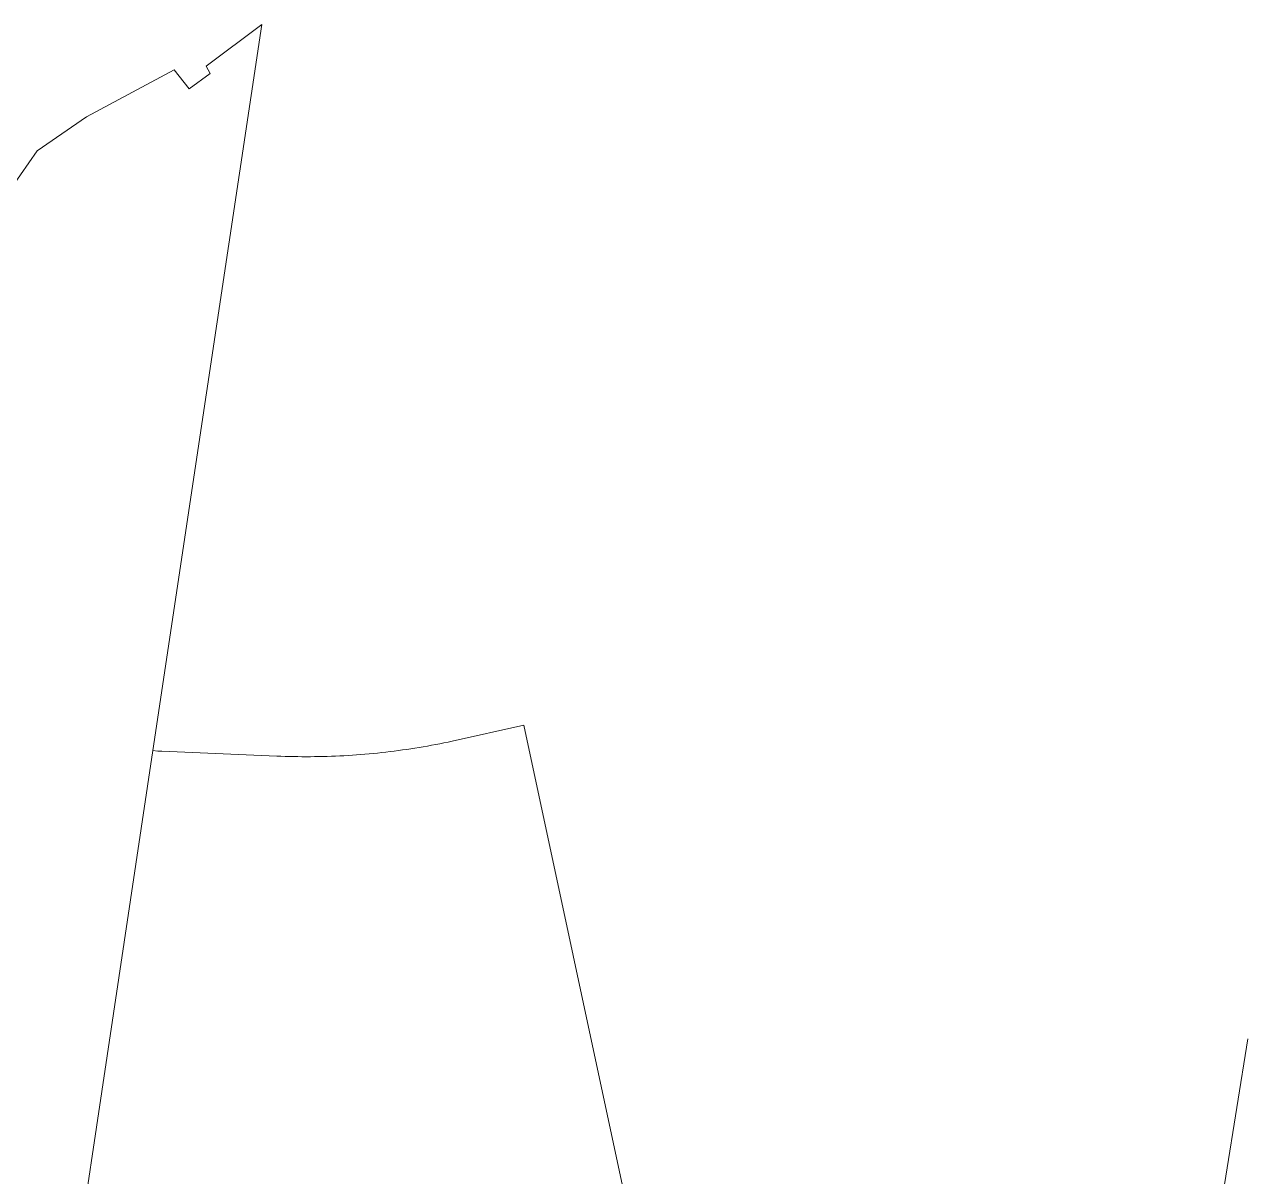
# Model space of a CAD drawing. Header units: metres. Extents: x 302924 to 306036, y 6267404 to 6269261.
# Drawn here: x 303518.9 to 303885, y 6268914.9 to 6269260.8 of the extents above; entities that cross this region are included whole.
import ezdxf

# ---------------------------------------------------------------- set-up
doc = ezdxf.new("R2010")
doc.units = ezdxf.units.M
doc.layers.add('Cadastre Land Parcels_SP_EXT', color=118, linetype='Continuous', lineweight=15)

msp = doc.modelspace()

# ---------------------------------------------------------------- linework, layer by layer
at = {"layer": 'Cadastre Land Parcels_SP_EXT', "linetype": 'Continuous'}
for points in [[(303517.6757, 6268777.4185), (303520.0473, 6268793.2416), (303557.4566, 6269042.7918), (303573.5694, 6269150.2658), (303590.1474, 6269260.8472), (303590.1474, 6269260.8472), (303573.4233, 6269248.264), (303574.6129, 6269246.0765), (303568.329, 6269241.5128), (303563.8717, 6269247.2234), (303537.4827, 6269233.123), (303522.7183, 6269222.8784), (303512.7331, 6269208.504)], [(303698.4944, 6268912.0893), (303668.7894, 6269050.445), (303668.7894, 6269050.445), (303647.3108, 6269045.6361), (303646.076, 6269045.3741), (303644.8409, 6269045.12), (303643.6032, 6269044.8729), (303642.3646, 6269044.6336), (303641.124, 6269044.4022), (303639.8818, 6269044.1768), (303638.6393, 6269043.9604), (303637.3942, 6269043.7509), (303636.149, 6269043.5493), (303634.9019, 6269043.3546), (303633.6546, 6269043.1688), (303632.4047, 6269042.99), (303631.1556, 6269042.8172), (303629.9038, 6269042.6542), (303628.6517, 6269042.4972), (303627.3987, 6269042.3482), (303626.1448, 6269042.2081), (303624.8898, 6269042.0739), (303623.6338, 6269041.9477), (303622.3785, 6269041.8294), (303621.1215, 6269041.7181), (303619.8642, 6269041.6157), (303618.6051, 6269041.5203), (303617.3459, 6269041.4318), (303616.0873, 6269041.3522), (303614.8278, 6269041.2796), (303613.5673, 6269041.2149), (303612.3074, 6269041.1572), (303611.0457, 6269041.1075), (303609.7847, 6269041.0656), (303608.5236, 6269041.0318), (303607.2622, 6269041.004), (303606, 6269040.985), (303604.7391, 6269040.974), (303603.4765, 6269040.97), (303602.2146, 6269040.9729), (303600.9525, 6269040.9848), (303599.6919, 6269041.0036), (303598.4294, 6269041.0305), (303597.1686, 6269041.0652), (303595.9066, 6269041.1079), (303594.6454, 6269041.1566), (303560.1609, 6269042.6197), (303558.9537, 6269042.6734), (303557.4566, 6269042.7918), (303520.0473, 6268793.2416)], [(303886.2483, 6268956.295), (303879.6056, 6268915.0684), (303878.0349, 6268905.3205), (303869.3887, 6268851.6618), (304188.5738, 6268803.4011)]]:
    msp.add_lwpolyline(points, dxfattribs=at)

doc.saveas('drawing.dxf')
